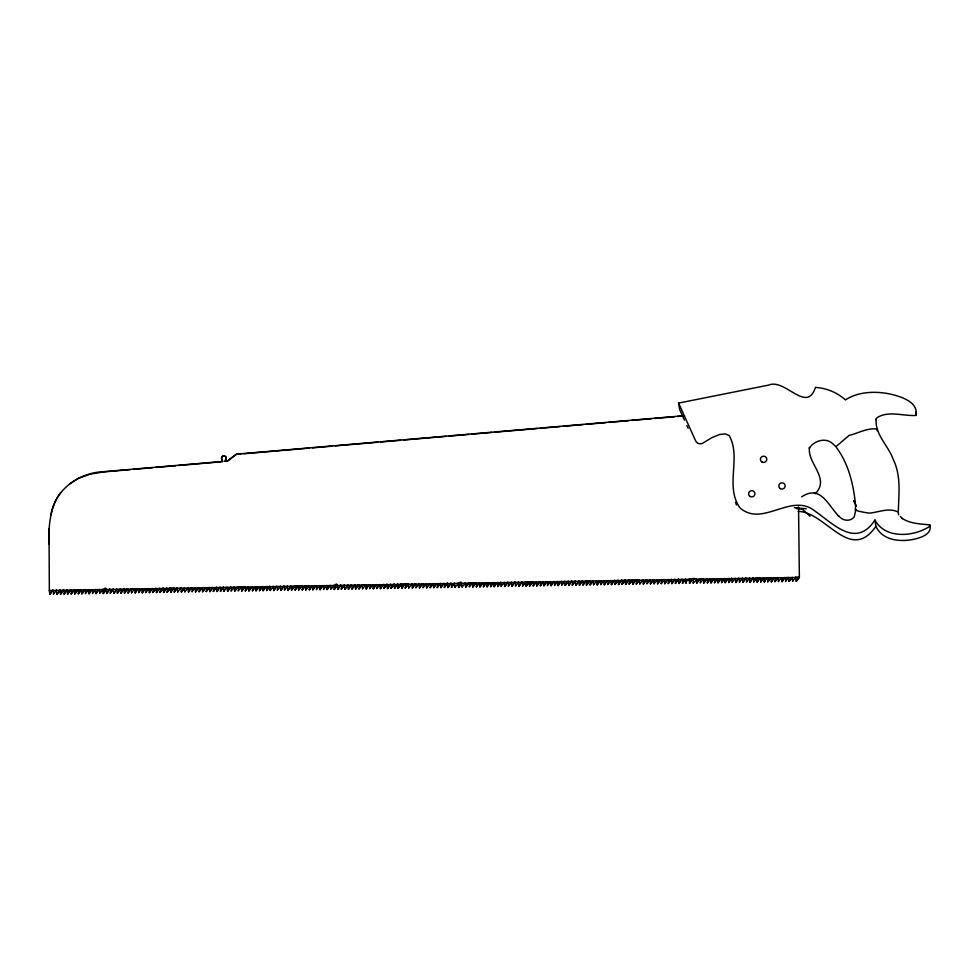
<?xml version="1.0" encoding="UTF-8"?>
<svg xmlns="http://www.w3.org/2000/svg" width="979" height="979" viewBox="0 0 979 979"><rect width="100%" height="100%" fill="white"/><g stroke="black" fill="none" stroke-linecap="round" stroke-linejoin="round"><path stroke-width="1.47" d="M792.635 581.159L795.67 577.292L799.366 577.426L49.342 590.484L49.023 528.672M240.858 453.999L236.294 454.391L227.25 461.293L225.207 461.207A6.437 6.29 -8.9 0 1 225.672 459.518L225.892 459.212A2.35 2.288 -8.9 0 0 223.824 455.81A2.35 2.288 -8.9 0 0 221.829 459.286L222.184 459.959A8.53 8.346 -8.9 0 1 222.551 461.415L222.6 461.684A8.089 7.905 -8.9 0 0 222.184 460.032L222.135 459.824M898.636 514.783L898.122 512.078C889.25 507.355 878.652 512.274 869.474 513.143A15.774 1.579 7.1 0 1 857.127 510.708L855.475 509.704L856.16 509.386M898.33 510.903C898.783 493.624 901.255 475.549 893.191 459.371C888.504 445.824 874.553 434.211 876.205 418.975L875.85 419.587L876.866 417.849C888.247 410.189 903.372 416.369 916.185 415.402L915.867 411.878M50.896 514.856C55.179 489.304 79.201 472.367 104.251 471.645L222.576 461.476M877.172 430.723L876.878 429.022C867.284 427.725 858.167 433.269 849.111 435.435L835.821 446.754C848.169 462.663 853.101 483.112 855.34 502.79M901.916 518.209C910.017 523.789 920.37 523.863 929.805 524.879L929.352 526.543C913.468 536.994 885.04 539.086 874.945 520.02C856.148 548.962 833.264 523.765 815.14 511.222C791.583 491.739 762.629 527.803 740.038 507.93C724.448 486.514 741.739 457.169 729.061 435.422L725.109 433.893L719.541 434.505L712.076 437.552L702.469 443.328A5.14 5.03 -8.9 0 1 695.592 440.831L678.606 403.079L768.613 385.114C785.268 377.98 806.647 414.252 815.446 387.403A49.55 48.448 -8.9 0 1 845.403 399.897C855.193 393.521 867.247 391.796 878.726 392.481A78.761 77.011 -8.9 0 1 893.093 394.733C903.103 397.462 918.106 402.418 916.185 415.402M225.819 459.31L225.684 459.836A6.78 6.633 -8.9 0 0 225.256 461.427M60.6 492.474C49.807 507.44 48.424 526.506 48.987 544.361L48.95 544.153M815.348 493.673C830.559 478.29 806.904 463.189 809.547 447.623L809.205 448.186C814.063 440.868 825.273 437.111 832.456 443.45L835.442 446.277M225.88 459.481L225.929 459.42A2.35 2.288 -8.9 0 0 223.861 456.018A2.35 2.288 -8.9 0 0 221.866 459.494M52.854 590.215C45.034 602.831 55.032 582.346 53.417 594.241L56.439 590.361M60 590.3L56.966 594.18L59.242 591.267M63.525 590.031C55.693 602.648 65.691 582.162 64.076 594.057L67.074 589.97L64.076 594.057M70.635 589.909C62.803 602.526 72.801 582.04 71.186 593.923L74.184 589.847L71.186 593.923M77.733 589.786C69.913 602.403 79.911 581.918 78.296 593.8L81.294 589.725L78.296 593.8M84.843 589.664C77.023 602.281 87.021 581.783 85.406 593.678L88.428 589.811M91.953 589.542C84.133 602.158 94.131 581.661 92.503 593.555L95.538 589.676M99.063 589.407C91.231 602.036 101.241 581.538 99.613 593.433C114.139 577.781 96.799 602.966 106.197 589.493M109.721 589.223C101.902 601.852 111.9 581.355 110.284 593.25L113.283 589.162L110.284 593.25M116.868 589.309L113.833 593.188L116.109 590.276M120.393 589.04C112.561 601.657 122.559 581.171 120.943 593.066L123.941 588.979L120.943 593.066M127.49 588.917C119.671 601.534 129.669 581.049 128.053 592.944L131.051 588.856L128.053 592.944M131.565 592.674L134.637 589.003M138.161 588.734C130.329 601.351 140.327 580.865 138.712 592.748L141.747 588.881M145.271 588.612C137.439 601.228 147.437 580.743 145.822 592.625L148.857 588.758M152.369 588.489C144.549 601.106 154.547 580.608 152.932 592.503L155.93 588.428L152.932 592.503M159.479 588.355C151.659 600.984 161.657 580.486 160.042 592.381L163.04 588.293L160.042 592.381M166.589 588.232C158.757 600.861 168.767 580.363 167.14 592.258L170.138 588.171L167.14 592.258M173.699 588.11C165.867 600.739 175.877 580.241 174.25 592.136L177.248 588.049L174.25 592.136M177.774 591.867L180.834 588.195M184.395 588.134L181.36 592.014L183.636 589.101M184.884 591.744L187.944 588.073M191.468 587.804C183.636 600.421 193.646 579.935 192.019 591.83L195.054 587.951M198.578 587.681C190.746 600.298 200.756 579.813 199.129 591.695L202.127 587.62L199.129 591.695M205.688 587.559C197.856 600.176 207.854 579.69 206.239 591.573L209.237 587.498L206.239 591.573M212.798 587.437C204.966 600.054 214.964 579.556 213.349 591.451L216.347 587.376L213.349 591.451M219.896 587.314C212.076 599.931 222.074 579.433 220.459 591.328L223.457 587.241L220.459 591.328M223.983 591.059L227.042 587.388M230.567 587.119C222.735 599.748 232.733 579.25 231.117 591.145L234.152 587.265M237.677 586.996C229.845 599.625 239.843 579.127 238.227 591.022L241.262 587.143M244.774 586.874C236.955 599.491 246.953 579.005 245.337 590.9L248.336 586.813L245.337 590.9M251.884 586.751C244.065 599.368 254.063 578.883 252.447 590.778L255.446 586.69L252.447 590.778M258.994 586.629C251.175 599.246 261.173 578.76 259.545 590.655L262.556 586.568L259.545 590.655M266.104 586.507C258.272 599.124 268.283 578.638 266.655 590.521L269.653 586.445L266.655 590.521M269.653 586.445L270.216 590.459L273.251 586.592M276.763 586.323C268.944 598.94 278.942 578.442 277.326 590.337L280.349 586.47M283.873 586.201C276.054 598.818 286.052 578.32 284.424 590.215L287.459 586.335M291.02 586.274L287.985 590.153L290.261 587.253M294.532 586.005C286.712 598.634 296.71 578.136 295.095 590.031L298.093 585.944L295.095 590.031M301.642 585.883C293.822 598.512 303.82 578.014 302.205 589.909L305.203 585.821L302.205 589.909M308.752 585.76C300.932 598.377 310.93 577.891 309.303 589.786L312.313 585.699L309.303 589.786M315.862 585.638C308.03 598.255 318.04 577.769 316.413 589.664L319.448 585.785M322.972 585.515C315.14 598.132 325.138 577.647 323.523 589.542L326.558 585.662M330.082 585.393C322.25 598.01 332.248 577.524 330.633 589.407C345.159 573.755 327.818 598.94 337.217 585.479M340.741 585.209C332.909 597.826 342.919 577.329 341.292 589.223L344.29 585.148L341.292 589.223M347.875 585.283L344.853 589.162L347.129 586.262M351.4 585.014C343.58 597.643 353.578 577.145 351.963 589.04L354.961 584.952L351.963 589.04M358.51 584.891C350.678 597.52 360.688 577.023 359.06 588.917L362.071 584.83L359.06 588.917M362.585 588.648L365.656 584.977L362.095 585.038M369.169 584.708C361.349 597.337 371.347 576.839 369.732 588.734L372.754 584.855M376.279 584.585C368.459 597.202 378.457 576.717 376.842 588.612L379.864 584.732M383.389 584.463C375.557 597.08 385.567 576.594 383.939 588.489L386.95 584.402L383.939 588.489M390.499 584.341C382.667 596.957 392.677 576.472 391.049 588.355L394.047 584.279L391.049 588.355M398.159 588.232L401.157 584.157L398.159 588.232C400.007 576.753 390.278 594.999 396.887 585.393M404.719 584.096C396.887 596.713 406.885 576.215 405.269 588.11L408.267 584.035L405.269 588.11M408.794 587.841L411.853 584.169M415.377 583.9C407.545 596.529 417.556 576.031 415.928 587.926L418.963 584.047M422.487 583.778C414.655 596.407 424.653 575.909 423.038 587.804L426.073 583.925M429.597 583.655C421.765 596.284 431.763 575.787 430.148 587.681L433.146 583.594L430.148 587.681M436.695 583.533C428.875 596.15 438.873 575.664 437.258 587.559L440.256 583.472L437.258 587.559M443.805 583.411C435.985 596.027 445.983 575.542 444.368 587.437L447.366 583.349L444.368 587.437M450.915 583.288C443.095 595.905 453.093 575.419 451.478 587.314L453.742 584.402M454.501 583.435L451.478 587.314M454.99 587.045C469.553 572.25 452.004 596.737 461.611 583.313M462.1 586.91L465.172 583.251M468.684 582.982C460.864 595.599 470.862 575.101 469.247 586.996L472.27 583.129M475.794 582.86C467.974 595.477 477.972 574.979 476.357 586.874L479.355 582.799L476.357 586.874M482.904 582.725C475.072 595.354 485.082 574.857 483.455 586.751L486.453 582.664L483.455 586.751M490.014 582.603C482.182 595.232 492.18 574.734 490.565 586.629L493.563 582.542L490.565 586.629M497.124 582.481C489.292 595.11 499.29 574.612 497.675 586.507L500.673 582.419L497.675 586.507M501.199 586.237L504.258 582.566M507.783 582.297C499.951 594.914 509.961 574.428 508.334 586.323L511.368 582.444M514.893 582.175C507.061 594.791 517.059 574.306 515.443 586.201L518.478 582.321M522.003 582.052C514.171 594.669 524.169 574.183 522.553 586.066L525.552 581.991L522.553 586.066M526.078 585.797C533.849 573.829 524.095 593.776 525.552 581.991M532.662 581.869C524.83 594.486 534.84 573.988 533.212 585.883L536.211 581.807L533.212 585.883M539.772 581.746C531.94 594.363 541.938 573.865 540.322 585.76L543.321 581.685L540.322 585.76M546.882 581.612C539.05 594.241 549.048 573.743 547.432 585.638L550.467 581.759M553.992 581.489C546.16 594.118 556.158 573.621 554.542 585.515L557.577 581.636M561.089 581.367C553.27 593.996 563.268 573.498 561.652 585.393L564.675 581.514M568.236 581.453L565.201 585.332L567.477 582.419M571.76 581.183C563.928 593.8 573.927 573.315 572.311 585.209L575.309 581.122L572.311 585.209M578.895 581.269L575.86 585.148L578.136 582.236M582.419 581C574.587 593.617 584.598 573.131 582.97 585.026L585.968 580.939L582.97 585.026M589.529 580.877C581.697 593.494 591.695 573.009 590.08 584.891L593.078 580.816L590.08 584.891M593.604 584.622L596.664 580.963M600.188 580.694C592.368 593.311 602.366 572.813 600.739 584.708L603.774 580.828M607.298 580.571C599.466 593.188 609.476 572.691 607.849 584.585L610.884 580.706M614.408 580.437C606.576 593.066 616.574 572.568 614.959 584.463L617.957 580.376L614.959 584.463M621.518 580.314C613.686 592.944 623.684 572.446 622.069 584.341L625.067 580.253L622.069 584.341M628.628 580.192C620.796 592.809 630.794 572.323 629.179 584.218L632.177 580.131L629.179 584.218M635.726 580.07C627.906 592.687 637.904 572.201 636.289 584.096L639.287 580.009L636.289 584.096M639.801 583.827L642.873 580.155M646.397 579.886C638.565 592.503 648.563 572.017 646.948 583.912L649.983 580.033M653.507 579.764L650.497 583.839L653.507 579.764L654.058 583.778L657.093 579.911M660.605 579.641C652.785 592.258 662.783 571.76 661.168 583.655L664.166 579.58L661.168 583.655M667.715 579.519C659.895 592.136 669.893 571.638 668.278 583.533L671.276 579.458L668.278 583.533M674.825 579.384C666.993 592.014 677.003 571.516 675.375 583.411L678.374 579.323L675.375 583.411M681.935 579.262C674.103 591.891 684.113 571.393 682.485 583.288L684.762 580.376M685.52 579.409L682.485 583.288M686.01 583.019C685.777 577.879 703.008 576.276 693.12 582.897M692.594 579.078C684.774 591.695 694.772 571.21 693.156 583.105M699.704 578.956C691.872 591.573 701.882 571.087 700.254 582.982L703.289 579.103L699.74 579.164M706.814 578.834C698.982 591.451 708.992 570.965 707.364 582.86L710.362 578.773L707.364 582.86M713.924 578.711C706.092 591.328 716.09 570.843 714.474 582.725L717.472 578.65L714.474 582.725M721.034 578.589C713.201 591.206 723.2 570.72 721.584 582.603L724.582 578.528L721.584 582.603M728.131 578.467C720.311 591.083 730.31 570.586 728.694 582.481L731.692 578.405L728.694 582.481M732.219 582.211L735.278 578.54M738.802 578.271C730.97 590.9 740.968 570.402 739.353 582.297L742.388 578.418M745.912 578.148C738.08 590.778 748.078 570.28 746.463 582.175L749.498 578.295M753.01 578.026C745.19 590.655 755.188 570.157 753.573 582.052L756.571 577.965L753.573 582.052M760.12 577.904C752.3 590.521 762.298 570.035 760.683 581.93L763.681 577.843L760.683 581.93M767.23 577.781C759.41 590.398 769.408 569.913 767.781 581.807L770.791 577.72L767.781 581.807M774.34 577.659C766.508 590.276 776.518 569.79 774.891 581.685L777.889 577.598L774.891 581.685M778.415 581.416L781.487 577.745M784.999 577.475C777.179 590.092 787.177 569.607 785.562 581.489L788.584 577.622L785.036 577.683M792.146 577.561L789.111 581.428L791.387 578.528M799.219 577.231L796.221 581.306L799.256 577.426M874.945 520.02L875.924 526.323C850.139 563.598 825.946 511.907 798.13 511.393M225.207 461.256L227.214 461.085L236.257 454.183L683.366 415.769M69.754 483.761L78.418 478.339L89.028 474.582M801.666 496.842C820.573 484.25 828.026 505.25 838.685 516.08L838.208 515.639L840.104 517.34C843.959 521.109 850.506 521.366 854.141 517.145L855.389 511.919L855.499 504.234L853.761 500.636L856.429 506.4M90.349 474.117L104.288 471.854L130.072 469.639M243.893 453.742L309.291 448.125M312.325 447.856L332.101 446.155M335.148 445.898L377.723 442.239M380.77 441.982L400.533 440.281M403.581 440.024L446.155 436.365M449.202 436.096L468.965 434.407M472.013 434.138L491.788 432.437M494.823 432.18L537.41 428.521M540.445 428.264L560.221 426.563M563.255 426.306L583.031 424.605M586.066 424.335L605.842 422.647M608.877 422.377L628.653 420.676M631.7 420.419L651.463 418.718M654.51 418.461L674.274 416.76M677.321 416.503L683.403 415.977M133.107 469.382L152.822 467.681M155.857 467.424L175.584 465.735M178.619 465.466L221.083 461.819M74.22 590.056L81.318 589.933M131.076 589.064L138.186 588.942M170.175 588.379L173.736 588.318M237.701 587.204L244.811 587.082M266.141 586.715L269.69 586.654L270.216 590.459M294.569 586.213L301.679 586.091M305.228 586.029L308.789 585.968M401.194 584.365L408.304 584.243M468.721 583.19L475.831 583.056M532.698 582.077L525.588 582.199L526.102 586.005M585.503 581.147L590.068 581.073M612.915 580.669L615.962 580.62M620.527 580.547L639.311 580.217M756.608 578.173L760.157 578.112M794.422 507.66L806.219 508.811M796.392 508.431L802.29 509.288L810.025 516.214M814.393 493.098L815.421 493.477M877.527 429.757L876.878 429.022M900.288 516.386L902.369 518.613M929.805 524.879C932.497 533.274 922.622 537.018 916.234 538.731C902.222 542.342 882.691 541.338 875.924 526.323M684.443 420.162L679.597 409.369L678.606 403.079M686.866 425.559L688.09 428.251M735.584 502.386L736.416 504.98M795.67 577.292L796.221 581.306M792.109 577.353L792.66 581.367M788.56 577.414L789.111 581.428M781.45 577.537L782.001 581.55M777.889 577.598L778.452 581.612M770.791 577.72L771.342 581.746M763.681 577.843L764.232 581.869M756.571 577.965L757.122 581.991M749.461 578.087L750.012 582.113M742.351 578.21L742.902 582.236M735.241 578.344L735.804 582.358M731.692 578.405L732.243 582.419M724.582 578.528L725.133 582.542M717.472 578.65L718.035 582.664M710.362 578.773L710.925 582.799M703.252 578.895L703.815 582.921M696.155 579.017L696.705 583.043M689.045 579.14L689.595 583.166M685.484 579.201L686.046 583.227M678.374 579.323L678.936 583.349M671.276 579.458L671.827 583.472M664.166 579.58L664.717 583.594M657.056 579.703L657.607 583.717M653.531 579.972L654.058 583.778M649.946 579.825L650.497 583.839M642.836 579.947L643.399 583.973M639.287 580.009L639.838 584.035M632.177 580.131L632.728 584.157M625.067 580.253L625.618 584.279M617.957 580.376L618.52 584.402M610.847 580.498L611.41 584.524M603.749 580.633L604.3 584.647M596.639 580.755L597.19 584.769M593.078 580.816L593.641 584.83M585.968 580.939L586.531 584.952M578.87 581.061L579.421 585.087M575.309 581.122L575.86 585.148M568.199 581.245L568.762 585.271M564.65 581.306L565.201 585.332M557.54 581.428L558.091 585.454M550.431 581.55L550.981 585.577M543.321 581.685L543.883 585.699M536.211 581.807L536.773 585.821M529.113 581.93L529.663 585.944M518.442 582.113L519.005 586.14M511.332 582.236L511.895 586.262M504.234 582.358L504.785 586.384M500.673 582.419L501.224 586.445M493.563 582.542L494.126 586.568M486.453 582.664L487.016 586.69M479.355 582.799L479.906 586.813M472.245 582.921L472.796 586.935M465.135 583.043L465.686 587.057M461.574 583.105L462.137 587.119M458.025 583.166L458.576 587.18M454.476 583.227L455.027 587.241M447.366 583.349L447.917 587.376M440.256 583.472L440.807 587.498M433.146 583.594L433.697 587.62M426.036 583.717L426.599 587.743M418.926 583.839L419.489 587.865M411.829 583.973L412.379 587.987M408.267 584.035L408.818 588.049M401.157 584.157L401.72 588.171M397.609 584.218L398.123 588.024M394.047 584.279L394.61 588.293M386.95 584.402L387.5 588.428M379.84 584.524L380.39 588.55M372.73 584.647L373.28 588.673M365.62 584.769L366.17 588.795M362.071 584.83L362.622 588.856M354.961 584.952L355.512 588.979M347.851 585.087L348.402 589.101M344.29 585.148L344.853 589.162M337.192 585.271L337.743 589.285M333.631 585.332L334.182 589.346M326.521 585.454L327.084 589.468M319.411 585.577L319.974 589.603M312.313 585.699L312.864 589.725M305.203 585.821L305.754 589.847M298.093 585.944L298.644 589.97M290.983 586.066L291.534 590.092M287.434 586.127L287.985 590.153M280.324 586.262L280.875 590.276M273.214 586.384L273.765 590.398M262.556 586.568L263.106 590.582M255.446 586.69L255.996 590.716M248.336 586.813L248.886 590.839M241.226 586.935L241.776 590.961M234.116 587.057L234.666 591.083M227.006 587.18L227.569 591.206M223.457 587.241L224.007 591.267M216.347 587.376L216.897 591.389M209.237 587.498L209.8 591.512M202.127 587.62L202.69 591.634M195.017 587.743L195.58 591.769M187.919 587.865L188.47 591.891M184.358 587.926L184.921 591.952M180.809 587.987L181.36 592.014M177.248 588.049L177.811 592.075M170.138 588.171L170.701 592.197M163.04 588.293L163.591 592.319M155.93 588.428L156.481 592.442M148.82 588.55L149.371 592.564M141.71 588.673L142.261 592.687M134.6 588.795L135.163 592.809M131.051 588.856L131.602 592.882M123.941 588.979L124.492 593.005M116.831 589.101L117.382 593.127M113.283 589.162L113.833 593.188M106.173 589.285L106.723 593.311M102.611 589.346L103.174 593.372M95.514 589.468L96.064 593.494M88.404 589.603L88.954 593.617M81.294 589.725L81.844 593.739M74.184 589.847L74.734 593.861M67.074 589.97L67.624 593.996M59.964 590.092L60.527 594.118M56.415 590.153L56.966 594.18M49.305 590.276L49.856 594.302M798.546 506.889L799.366 577.426M761.919 461.953A3.182 3.108 -8.9 0 0 766.777 459.408A3.182 3.108 -8.9 0 0 762.115 456.569A3.182 3.108 -8.9 0 0 761.919 461.953M750.085 496.426A3.182 3.108 -8.9 0 0 754.944 493.881A3.182 3.108 -8.9 0 0 750.281 491.042A3.182 3.108 -8.9 0 0 750.085 496.426M780.287 488.57A3.182 3.108 -8.9 0 0 785.158 486.025A3.182 3.108 -8.9 0 0 780.496 483.185A3.182 3.108 -8.9 0 0 780.287 488.57"/></g></svg>
